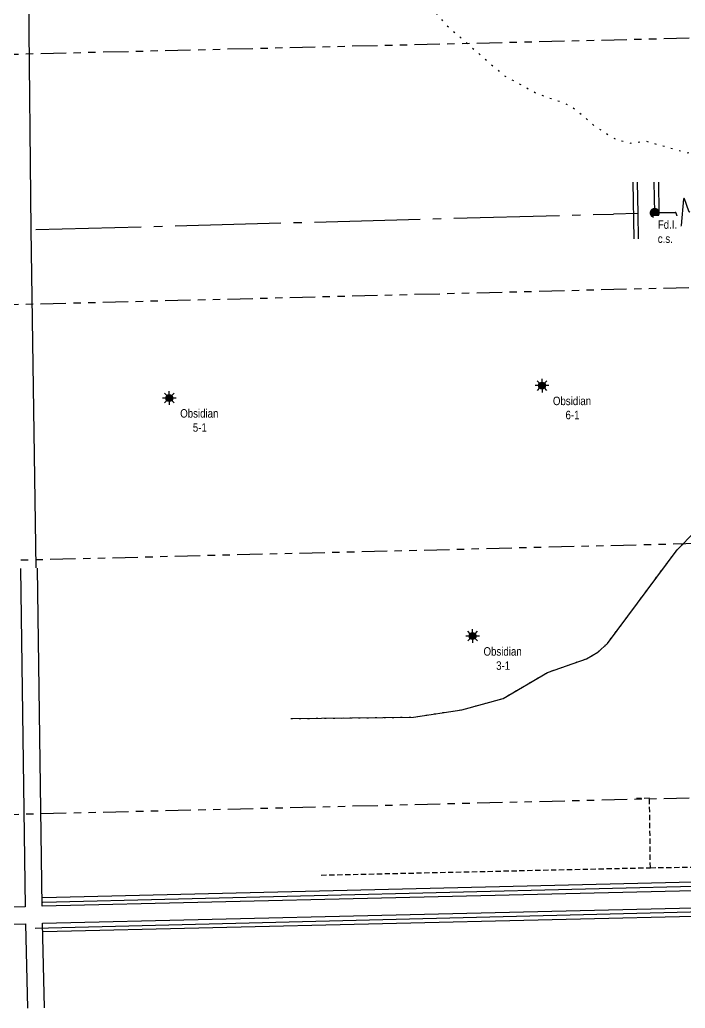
# Model space of a CAD drawing. Extents: x 626550 to 632078, y 5902939 to 5909485.
# Drawn here: x 630006 to 630794, y 5905051 to 5906220 of the extents above; entities that cross this region are included whole.
import ezdxf

# ---------------------------------------------------------------- set-up
doc = ezdxf.new("R2010")
doc.units = 0
doc.header["$LTSCALE"] = 5
for name, pattern in [('foc-DRILLPATH', [14.75, 6, -1.75, 1.75, -1.75, 1.75, -1.75]), ('foc-QUARTERLINE', [33, 25, -3, 2, -3]), ('foc-WHEELTRACKS', [2, 0.4, -1.6]), ('UG_PIPE', [1.875, 1.25, -0.625])]:
    doc.linetypes.add(name, pattern=pattern)
for name, color, linetype in [('AB_SEC_N83UTMz11', 7, 'Continuous'), ('ABADATA-DRILL-T', 8, 'Continuous'), ('AS-PIPE-UG', 44, 'UG_PIPE'), ('L-MON', 1, 'Continuous'), ('L-QSEC', 8, 'foc-QUARTERLINE'), ('L-SEC', 7, 'Continuous'), ('L-SECQ', 8, 'foc-QUARTERLINE'), ('L-TITLEDB', 4, 'Continuous'), ('P-PDRILLPATH', 12, 'foc-DRILLPATH'), ('T-WATER-P3', 160, 'foc-WHEELTRACKS')]:
    doc.layers.add(name, color=color, linetype=linetype)
doc.styles.add('80L', font='ARIALN.TTF', dxfattribs={"height": 10})
doc.styles.add('foc-LtypeFont', font='ARIALN.TTF', dxfattribs={"height": 7.35})
doc.linetypes.add('foc-TOPO-flowdirection-NOLINE', pattern='A,0,[">",foc-LtypeFont,S=0.3,R=0,X=0,Y=-0.945],-20,[">",foc-LtypeFont,S=0.3,R=0,X=0,Y=-0.945],0', length=20)

# ---------------------------------------------------------------- blocks, each defined once
blk = doc.blocks.new('fdia')
at = {"color": 255, "const_width": 1}
blk.add_lwpolyline([(-0.5, 0, 1), (0.5, 0, 1)], format="xyb", close=True, dxfattribs=at)
blk = doc.blocks.new('Fdiaa')
blk.add_blockref('fdia', (0, 0))
blk = doc.blocks.new('fdib')
at = {"color": 1, "const_width": 1.6}
blk.add_lwpolyline([(-0.4, 0, 1), (0.4, 0, 1)], format="xyb", close=True, dxfattribs=at)
at = {"color": 1}
blk.add_circle((0, 0), 0.8, dxfattribs=at)
blk = doc.blocks.new('Fdibb')
blk.add_blockref('fdib', (0, 0))
blk = doc.blocks.new('fdicc')
for name in ['Fdibb', 'Fdiaa']:
    blk.add_blockref(name, (0, 0))
blk = doc.blocks.new('FDI')
blk.add_blockref('fdicc', (0, 0))
blk = doc.blocks.new('GAS')
h = blk.add_hatch(color=255)
h.dxf.hatch_style = 1
edge = h.paths.add_edge_path()
edge.add_arc((0, 0), 0.9, 0, 360)
for p, q in [((-0.81, 0), (-1.62, 0)), ((-0.57, 0.57), (-1.14, 1.14)), ((0, 0.81), (0, 1.62)), ((0.57, 0.57), (1.14, 1.14)), ((1.62, 0), (0.81, 0)), ((-0.57, -0.57), (-1.14, -1.14)), ((0, -0.81), (0, -1.62)), ((1.14, -1.14), (0.57, -0.57))]:
    blk.add_line(p, q)
blk.add_circle((0, 0), 0.8)
blk = doc.blocks.new('linebrk')
blk.add_lwpolyline([(0, 0.00175, -0.346152), (-0.00019, 0.0015), (-0.00314, 0.00055, 0.772575), (-0.00312, 0.00036), (0.00312, -0.00036, -0.772575), (0.00314, -0.00055), (0.00019, -0.0015, 0.346152), (0, -0.00175)], format="xyb")

msp = doc.modelspace()

# ---------------------------------------------------------------- linework, layer by layer
at = {"layer": 'AB_SEC_N83UTMz11'}
for p, q in [((630737.232, 5906027.465), (630737.75, 5905990.596)), ((630737.75, 5905990.596), (630738.181, 5905960.487)), ((630007.122, 5905570.73), (630012.84, 5905170.808)), ((630012.84, 5905170.808), (629912.9, 5905168.285)), ((629913.185, 5905148.176), (630013.128, 5905150.7)), ((630013.128, 5905150.7), (630015.761, 5905050.766))]:
    msp.add_line(p, q, dxfattribs=at)
at = {"layer": 'AS-PIPE-UG'}
msp.add_line((630363.291, 5905208.207), (630752.711, 5905216.974), dxfattribs=at)
for points in [[(630752.711, 5905216.974), (630830.008, 5905218.002), (630819.861, 5905527.244), (630829.013, 5905546.268)], [(630752.711, 5905216.974), (630751.701, 5905299.01), (630734.529, 5905298.556)]]:
    msp.add_lwpolyline(points, dxfattribs=at)
at = {"layer": 'L-QSEC'}
msp.add_line((630025.286, 5905971.577), (630709.086, 5905989.85), dxfattribs=at)
at = {"layer": 'L-SEC'}
for p, q in [((630020.078, 5905971.399), (630015.845, 5906374.025)), ((630757.854, 5905991.148), (630757.344, 5906027.465)), ((630758.293, 5905960.487), (630757.854, 5905991.148)), ((630025.798, 5905571.441), (630020.078, 5905971.399)), ((630032.946, 5905171.286), (630027.227, 5905571.244)), ((630836.416, 5905190.375), (630434.681, 5905180.83)), ((630434.681, 5905180.83), (630032.946, 5905171.286)), ((630435.04, 5905160.723), (630836.848, 5905170.269)), ((630033.232, 5905151.177), (630435.04, 5905160.723)), ((630035.865, 5905051.26), (630033.232, 5905151.177))]:
    msp.add_line(p, q, dxfattribs=at)
at = {"layer": 'L-SECQ'}
for p, q in [((630737.75, 5905990.596), (630709.086, 5905989.85)), ((630781.93, 5905991.828), (630757.854, 5905991.148))]:
    msp.add_line(p, q, dxfattribs=at)
at = {"layer": 'L-TITLEDB'}
for p, q in [((630732.053, 5906027.465), (630732.994, 5905960.487)), ((630763.031, 5905991.287), (630762.523, 5906027.465)), ((630737.75, 5905990.596), (630709.086, 5905989.85)), ((630763.062, 5905991.326), (630781.93, 5905991.828))]:
    msp.add_line(p, q, dxfattribs=at)
at = {"layer": 'L-TITLEDB', "flags": 128}
for points in [[(631637.786, 5905220.775), (630836.2, 5905200.446), (630033.465, 5905181.165)], [(631637.923, 5905215.898), (630836.303, 5905195.671), (630033.831, 5905175.76)], [(631638.782, 5905185.274), (630024.628, 5905145.19)], [(631638.915, 5905180.546), (630837.118, 5905160.186), (630034.25, 5905140.952)]]:
    msp.add_lwpolyline(points, dxfattribs=at)
at = {"layer": 'P-PDRILLPATH', "flags": 128}
for points in [[(631461.577, 5905929.904), (631393, 5906212), (626766, 5906101)], [(631461.977, 5905914.902), (631164, 5905912), (626772, 5905801)], [(631462.525, 5905894.925), (631289, 5905612), (626779, 5905501)], [(631462.917, 5905879.918), (631319, 5905312), (626782, 5905201)]]:
    msp.add_lwpolyline(points, dxfattribs=at)
at = {"layer": 'T-WATER-P3', "flags": 128}
for points in [[(630286.203, 5906456.216), (630339.178, 5906421.839), (630349.664, 5906410.695), (630364.672, 5906383.814), (630374.436, 5906351.574), (630383.817, 5906339.229), (630395.049, 5906329.58), (630418.876, 5906310.304), (630439.445, 5906287.364), (630474.537, 5906259.976), (630484.72, 5906249.306), (630501.475, 5906224.228), (630511.909, 5906212.611), (630579.558, 5906153.596), (630619.712, 5906131.8), (630650.621, 5906121.291), (630664.072, 5906113.69), (630685.763, 5906094.553), (630711.853, 5906078.101), (630729.04, 5906073.82), (630747.183, 5906076.188), (630796.092, 5906062.355), (630815.028, 5906063.371), (630844.711, 5906077.24), (630862.19, 5906080.427), (630881.8, 5906080.037), (630899.321, 5906077.005), (630913.699, 5906070.607), (630978.379, 5906030.259), (631025.482, 5906014.679), (631062.802, 5905988.751), (631074.225, 5905978.278), (631101.772, 5905941.593), (631113.352, 5905932.422), (631190.676, 5905888.183)], [(630327.123, 5905393.217), (630472.27, 5905394.964), (630529.516, 5905403.774), (630578.457, 5905417.13), (630630.905, 5905447.894), (630677.136, 5905463.986), (630690.634, 5905471.67), (630701.953, 5905482.158), (630784.251, 5905592.955), (630805.229, 5905614.025), (630893.621, 5905674.279), (630907.85, 5905680.67), (630925.436, 5905684.573), (630944.361, 5905686.299), (631067.594, 5905687.357), (631100.354, 5905679.657), (631136.625, 5905674.57), (631169.344, 5905665.684), (631254.781, 5905623.723), (631290.204, 5905616.126), (631305.634, 5905610.572), (631359.968, 5905583.742), (631376.543, 5905580.577), (631395.041, 5905579.337), (631433.971, 5905581.93), (631467.415, 5905590.409), (631496.28, 5905603.556), (631512.796, 5905607.673), (631593.109, 5905607.621), (631611.381, 5905605.787), (631624.878, 5905601.347)]]:
    msp.add_lwpolyline(points, dxfattribs=at)
at = {"layer": 'T-WATER-P3', "linetype": 'foc-TOPO-flowdirection-NOLINE', "flags": 128}
msp.add_lwpolyline([(630327.123, 5905393.217), (630472.27, 5905394.964), (630529.516, 5905403.774), (630578.457, 5905417.13), (630630.905, 5905447.894), (630677.136, 5905463.986), (630690.634, 5905471.67), (630701.953, 5905482.158), (630784.251, 5905592.955), (630805.229, 5905614.025), (630893.621, 5905674.279), (630907.85, 5905680.67), (630925.436, 5905684.573), (630944.361, 5905686.299), (631067.594, 5905687.357), (631100.354, 5905679.657), (631136.625, 5905674.57), (631169.344, 5905665.684), (631254.781, 5905623.723), (631290.204, 5905616.126), (631305.634, 5905610.572), (631359.968, 5905583.742), (631376.543, 5905580.577), (631395.041, 5905579.337), (631433.971, 5905581.93), (631467.415, 5905590.409), (631496.28, 5905603.556), (631512.796, 5905607.673), (631593.109, 5905607.621), (631611.381, 5905605.787), (631624.878, 5905601.347), (631677.439, 5905589.985), (631706.78, 5905577.67), (631728.499, 5905561.428)], dxfattribs=at)

# ---------------------------------------------------------------- block references
at = {"layer": 'ABADATA-DRILL-T', "color": 6, "xscale": 5.000000000000024, "yscale": 5.000000000000024, "zscale": 5.000000000000024}
for p in [(630624.446, 5905787.026), (630183.388, 5905772.279), (630542.311, 5905490.799)]:
    msp.add_blockref('GAS', p, dxfattribs=at)
at = {"layer": 'L-MON', "xscale": 5.000000000000028, "yscale": 5.000000000000028, "zscale": 5.000000000000028}
msp.add_blockref('FDI', (630757.854, 5905991.148), dxfattribs=at)
at = {"layer": 'L-SECQ', "color": 2, "xscale": 5000, "yscale": 5000, "zscale": 5000, "rotation": 271.4175951431694}
msp.add_blockref('linebrk', (630790.662, 5905992.044), dxfattribs=at)

# ---------------------------------------------------------------- texts
at = {"layer": 'ABADATA-DRILL-T', "char_height": 10, "attachment_point": 1, "style": '80L'}
for s, insert in [('\\pi9.4877;Obsidian\\P\\pi24.392;6-1', (630627.864, 5905773.898)), ('\\pi9.4877;Obsidian\\P\\pi24.416;5-1', (630186.805, 5905759.151)), ('\\pi9.4877;Obsidian\\P\\pi24.416;3-1', (630545.728, 5905477.671))]:
    msp.add_mtext_dynamic_manual_height_columns(s, width=62.80905, gutter_width=50, heights=[0], dxfattribs=dict(at, insert=insert))

# ---------------------------------------------------------------- next in the draw order: texts
at = {"layer": 'L-MON', "insert": (630761.484, 5905982.428), "char_height": 9.9936, "attachment_point": 1, "style": '80L', "bg_fill": 2}
msp.add_mtext_dynamic_manual_height_columns('Fd.I. \\Pc.s.', width=22.0371, gutter_width=50, heights=[0], dxfattribs=at)

doc.saveas('drawing.dxf')
